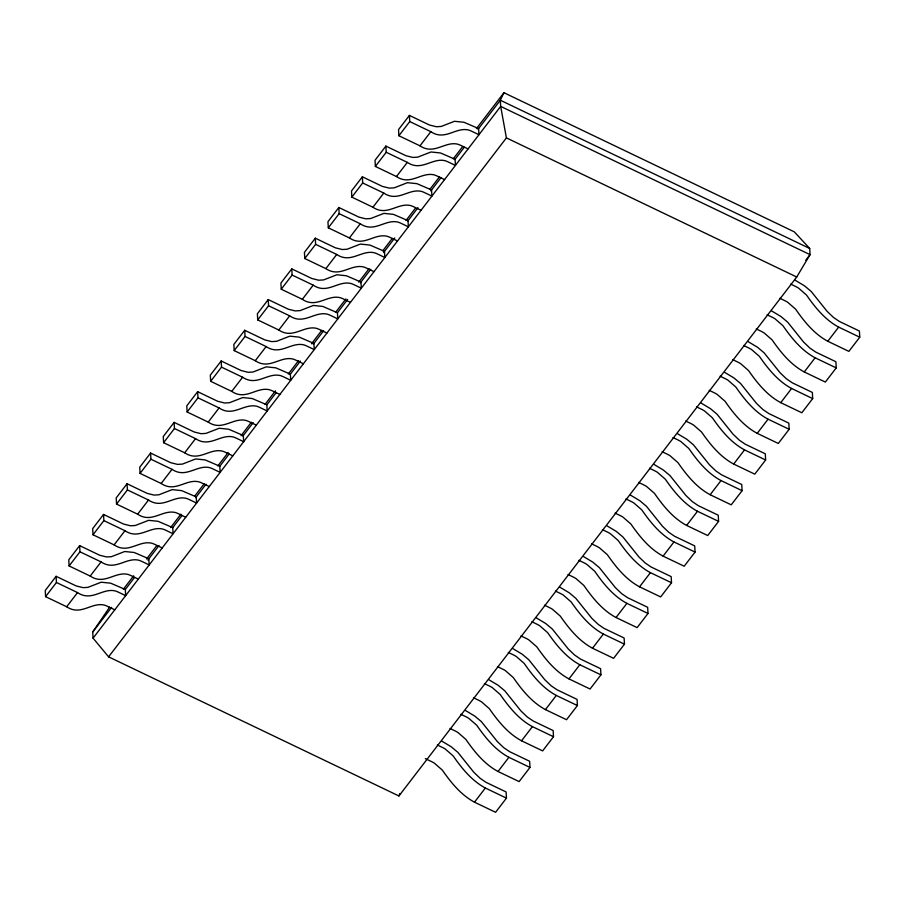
<?xml version="1.0" encoding="UTF-8"?>
<svg xmlns="http://www.w3.org/2000/svg" width="905" height="905" viewBox="0 0 905 905"><rect width="100%" height="100%" fill="white"/><g stroke="black" fill="none" stroke-linecap="round" stroke-linejoin="round"><path stroke-width="1.36" d="M109.596 607.187L92.729 631.984L93.068 638.149L108.6 656.849L398.935 795.97L399.806 793.572M398.935 795.97L796.728 277.009L810.043 254.644L809.715 248.479L794.285 231.838L503.949 92.717L500.329 100.229L478.021 129.336M56.11 576.327L56.438 582.481L77.536 592.594C91.597 602.176 102.48 587.65 115.433 590.976A18.564 9.197 37.5 0 1 118.612 592.277L125.648 595.648L125.309 589.483L110.693 583.193L101.213 582.209L87.932 587.368L83.056 587.65L76.178 585.942L56.11 576.327L45.25 590.49L45.578 596.655L66.676 606.757C80.737 616.339 91.62 601.814 104.573 605.14A18.564 9.197 37.5 0 1 107.752 606.441L114.788 609.812M79.64 545.625L79.968 551.79L101.066 561.892C115.127 571.474 126.01 556.96 138.963 560.274A18.564 9.197 37.5 0 1 142.142 561.575L149.178 564.946L148.839 558.792L134.223 552.491L124.732 551.507L111.462 556.677L106.586 556.96L99.708 555.251L79.64 545.625L68.78 559.799L69.108 565.953L90.206 576.066C104.267 585.648 115.15 571.123 128.103 574.449A18.564 9.197 37.5 0 1 131.282 575.75L138.318 579.121M103.543 514.447L103.871 520.613L124.969 530.715C139.031 540.296 149.913 525.771 162.855 529.097A18.564 9.197 37.5 0 1 166.045 530.398L173.07 533.769L172.742 527.615L158.126 521.314L148.635 520.33L135.365 525.488L130.49 525.782L123.612 524.063L103.543 514.447L92.683 528.622L93.011 534.776L114.109 544.889C128.171 554.471 139.053 539.946 151.995 543.272A18.564 9.197 37.5 0 1 155.185 544.572L162.21 547.932M127.062 483.756L127.401 489.91L148.499 500.024C162.561 509.606 173.432 495.08 186.385 498.406A18.564 9.197 37.5 0 1 189.575 499.707L196.6 503.078L196.272 496.913L181.645 490.623L172.165 489.639L158.884 494.797L154.02 495.08L147.142 493.372L127.062 483.756L116.202 497.92L116.541 504.085L137.639 514.187C151.701 523.769 162.583 509.244 175.525 512.569A18.564 9.197 37.5 0 1 178.715 513.87L185.74 517.241M150.592 453.054L150.931 459.22L172.018 469.333C186.091 478.903 196.962 464.389 209.915 467.704A18.564 9.197 37.5 0 1 213.094 469.005L220.13 472.376L219.802 466.222L205.175 459.932L195.695 458.937L182.414 464.107L177.55 464.389L170.672 462.681L150.592 453.054L139.732 467.229L140.071 473.383L161.169 483.496C175.231 493.078 186.102 478.553 199.055 481.879A18.564 9.197 37.5 0 1 202.245 483.18L209.27 486.551M174.122 422.364L174.461 428.529L195.548 438.631C209.609 448.213 220.492 433.687 233.445 437.013A18.564 9.197 37.5 0 1 236.624 438.314L243.66 441.685L243.321 435.52L228.705 429.23L219.225 428.246L205.944 433.405L201.08 433.699L194.19 431.979L174.122 422.364L163.262 436.527L163.601 442.692L184.688 452.794C198.761 462.376 209.632 447.851 222.585 451.176A18.564 9.197 37.5 0 1 225.764 452.477L232.8 455.849M197.652 391.673L197.991 397.827L219.078 407.94C233.139 417.51 244.022 402.997 256.975 406.322A18.564 9.197 37.5 0 1 260.154 407.623L267.19 410.983L266.851 404.829L252.235 398.539L242.755 397.555L229.474 402.714L224.61 402.997L217.72 401.288L197.652 391.673L186.792 405.836L187.131 411.99L208.218 422.103C222.279 431.685 233.162 417.16 246.115 420.486A18.564 9.197 37.5 0 1 249.294 421.787L256.33 425.158M221.182 360.971L221.521 367.136L242.608 377.238C256.669 386.82 267.552 372.294 280.505 375.62A18.564 9.197 37.5 0 1 283.684 376.921L290.72 380.292L290.381 374.127L275.765 367.837L266.285 366.853L253.004 372.012L248.14 372.306L241.25 370.586L221.182 360.971L210.322 375.145L210.661 381.299L231.748 391.413C245.809 400.983 256.692 386.469 269.645 389.795A18.564 9.197 37.5 0 1 272.824 391.096L279.86 394.456M244.712 330.28L245.04 336.434L266.138 346.547C280.199 356.129 291.082 341.604 304.035 344.929A18.564 9.197 37.5 0 1 307.214 346.23L314.25 349.602L313.911 343.436L299.295 337.146L289.815 336.162L276.534 341.321L271.658 341.604L264.78 339.895L244.712 330.28L233.852 344.443L234.191 350.608L255.278 360.71C269.339 370.292 280.222 355.767 293.175 359.093A18.564 9.197 37.5 0 1 296.354 360.394L303.39 363.765M268.242 299.578L268.57 305.743L289.668 315.845C303.729 325.427 314.612 310.901 327.565 314.227A18.564 9.197 37.5 0 1 330.744 315.528L337.78 318.899L337.441 312.745L322.825 306.444L313.334 305.46L300.064 310.619L295.188 310.913L288.31 309.205L268.242 299.578L257.382 313.752L257.71 319.906L278.808 330.02C292.869 339.601 303.752 325.076 316.705 328.402A18.564 9.197 37.5 0 1 319.884 329.703L326.92 333.063M291.772 268.887L292.1 275.041L313.198 285.154C327.259 294.736 338.142 280.211 351.095 283.536A18.564 9.197 37.5 0 1 354.274 284.837L361.299 288.209L360.971 282.043L346.355 275.754L336.864 274.769L323.594 279.928L318.718 280.222L311.84 278.502L291.772 268.887L280.912 283.05L281.24 289.215L302.338 299.317C316.399 308.899 327.282 294.374 340.235 297.7A18.564 9.197 37.5 0 1 343.414 299.001L350.45 302.372M315.302 238.196L315.63 244.35L336.728 254.463C350.789 264.034 361.672 249.52 374.613 252.834A18.564 9.197 37.5 0 1 377.804 254.135L384.829 257.506L384.501 251.352L369.885 245.063L360.394 244.067L347.124 249.237L342.248 249.52L335.37 247.812L315.302 238.196L304.442 252.359L304.77 258.513L325.868 268.627C339.929 278.208 350.812 263.683 363.765 267.009A18.564 9.197 37.5 0 1 366.944 268.31L373.969 271.681M338.832 207.494L339.16 213.659L360.258 223.761C374.319 233.343 385.202 218.818 398.143 222.144A18.564 9.197 37.5 0 1 401.334 223.445L408.359 226.816L408.031 220.65L393.415 214.361L383.924 213.376L370.654 218.535L365.778 218.829L358.9 217.109L338.832 207.494L327.972 221.657L328.3 227.822L349.398 237.925C363.459 247.506 374.342 232.992 387.283 236.307A18.564 9.197 37.5 0 1 390.474 237.608L397.499 240.979M362.362 176.803L362.69 182.957L383.788 193.07C397.849 202.652 408.732 188.127 421.673 191.453A18.564 9.197 37.5 0 1 424.864 192.754L431.889 196.114L431.561 189.959L416.945 183.67L407.454 182.686L394.184 187.844L389.308 188.127L382.43 186.419L362.362 176.803L351.502 190.966L351.83 197.132L372.928 207.234C386.989 216.815 397.872 202.29 410.813 205.616A18.564 9.197 37.5 0 1 414.004 206.917L421.029 210.288M385.881 146.101L386.22 152.266L407.318 162.368C421.379 171.95 432.251 157.425 445.203 160.751A18.564 9.197 37.5 0 1 448.394 162.052L455.419 165.423L455.091 159.257L440.464 152.968L430.984 151.983L417.703 157.142L412.838 157.436L405.96 155.717L385.881 146.101L375.021 160.276L375.36 166.43L396.458 176.543C410.519 186.113 421.402 171.599 434.343 174.925A18.564 9.197 37.5 0 1 437.534 176.226L444.559 179.586M409.411 115.41L409.75 121.564L430.837 131.678C444.909 141.259 455.781 126.734 468.733 130.06A18.564 9.197 37.5 0 1 471.912 131.361L478.949 134.732L478.621 128.567L463.994 122.277L454.514 121.293L441.233 126.451L436.368 126.734L429.49 125.026L409.411 115.41L398.551 129.573L398.89 135.739L419.988 145.841C434.049 155.422 444.921 140.897 457.873 144.223A18.564 9.197 37.5 0 1 461.064 145.524L468.089 148.895M45.578 596.655L56.438 582.481M69.108 565.953L79.968 551.79M93.011 534.776L103.871 520.613M116.541 504.085L127.401 489.91M140.071 473.383L150.931 459.22M163.601 442.692L174.461 428.529M187.131 411.99L197.991 397.827M210.661 381.299L221.521 367.136M234.191 350.608L245.04 336.434M257.71 319.906L268.57 305.743M281.24 289.215L292.1 275.041M304.77 258.513L315.63 244.35M328.3 227.822L339.16 213.659M351.83 197.132L362.69 182.957M375.36 166.43L386.22 152.266M398.89 135.739L409.75 121.564M66.676 606.757L77.536 592.594M90.206 576.066L101.066 561.892M114.109 544.889L124.969 530.715M137.639 514.187L148.499 500.024M161.169 483.496L172.018 469.333M184.688 452.794L195.548 438.631M208.218 422.103L219.078 407.94M231.748 391.413L242.608 377.238M255.278 360.71L266.138 346.547M278.808 330.02L289.668 315.845M302.338 299.317L313.198 285.154M325.868 268.627L336.728 254.463M349.398 237.925L360.258 223.761M372.928 207.234L383.788 193.07M396.458 176.543L407.318 162.368M419.988 145.841L430.837 131.678M123.34 589.257L133.646 575.806M146.542 558.996L156.848 545.545M170.593 527.604L180.91 514.153M194.654 496.223L204.1 483.892M217.845 465.962L228.162 452.511M241.047 435.701L251.352 422.25M265.108 404.309L275.414 390.858M288.299 374.048L298.616 360.597M311.501 343.787L321.807 330.336M335.551 312.406L345.868 298.955M358.753 282.134L369.059 268.683M382.815 250.753L392.261 238.422M406.006 220.492L415.463 208.161M430.067 189.111L439.513 176.78M453.258 158.839L462.715 146.52M476.46 128.578L503.949 92.717M92.729 631.984L111.598 607.379M125.309 589.483L134.596 577.367M147.877 560.048L159.02 545.5M172.742 527.615L182.029 515.488M195.706 497.648L206.001 484.209M219.734 466.301L229.169 453.993M242.902 436.074L253.196 422.646M266.93 404.727L276.364 392.419M290.098 374.5L300.392 361.072M313.266 344.285L323.56 330.845M337.294 312.938L347.588 299.498M360.462 282.711L370.756 269.271M383.63 252.484L394.784 237.925M407.657 221.137L417.952 207.698M430.825 190.91L441.12 177.482M454.853 159.563L464.299 147.255M93.068 638.149L500.669 106.394L500.329 100.229L809.715 248.479M108.6 656.849L506.404 137.888L500.669 106.394L810.043 254.644L805.744 260.255M474.492 802.181L485.352 788.017L506.449 798.12L495.589 812.283L474.492 802.181C460.86 794.873 450.995 782.542 442.307 770.087L434.4 763.187A18.564 9.197 37.5 0 0 431.187 761.433L425.327 758.628M498.022 771.479L508.882 757.315L529.979 767.429L519.119 781.592L498.022 771.479C484.39 764.171 474.525 751.851 465.837 739.385L457.93 732.496A18.564 9.197 37.5 0 0 454.717 730.731L450.034 728.491M521.552 740.788L532.412 726.625L553.498 736.727L542.638 750.901L521.552 740.788C507.92 733.48 498.055 721.149 489.367 708.694L481.46 701.805A18.564 9.197 37.5 0 0 478.247 700.04L473.564 697.789M545.444 709.611L556.303 695.447L577.401 705.549L566.541 719.713L545.444 709.611C531.823 702.303 521.947 689.972 513.259 677.517L505.352 670.616A18.564 9.197 37.5 0 0 502.151 668.863L497.467 666.612M568.974 678.908L579.833 664.745L600.931 674.858L590.071 689.022L568.974 678.908C555.353 671.601 545.477 659.281 536.789 646.815L528.882 639.925A18.564 9.197 37.5 0 0 525.681 638.161L520.986 635.921M592.504 648.218L603.364 634.054L624.461 644.156L613.601 658.331L592.504 648.218C578.883 640.91 569.007 628.579 560.319 616.124L552.412 609.235A18.564 9.197 37.5 0 0 549.211 607.47L544.516 605.219M616.034 617.527L626.894 603.352L647.991 613.466L637.131 627.629L616.034 617.527C602.413 610.208 592.537 597.888 583.849 585.433L575.942 578.533A18.564 9.197 37.5 0 0 572.741 576.779L568.046 574.528M639.564 586.825L650.424 572.661L671.521 582.763L660.661 596.938L639.564 586.825C625.932 579.517 616.067 567.197 607.379 554.731L599.472 547.842A18.564 9.197 37.5 0 0 596.271 546.077L591.576 543.837M663.094 556.134L673.954 541.959L695.051 552.073L684.191 566.236L663.094 556.134C649.462 548.826 639.597 536.495 630.909 524.04L623.002 517.14A18.564 9.197 37.5 0 0 619.789 515.386L615.106 513.135M686.624 525.432L697.484 511.268L718.581 521.382L707.721 535.545L686.624 525.432C672.992 518.124 663.127 505.805 654.439 493.338L646.532 486.449A18.564 9.197 37.5 0 0 643.319 484.684L638.636 482.444M710.154 494.741L721.014 480.578L742.1 490.68L731.24 504.843L710.154 494.741C696.522 487.433 686.657 475.102 677.969 462.647L670.062 455.758A18.564 9.197 37.5 0 0 666.849 453.993L662.166 451.742M733.683 464.05L744.543 449.876L765.63 459.989L754.77 474.152L733.683 464.05C720.052 456.731 710.187 444.412 701.488 431.945L693.592 425.056A18.564 9.197 37.5 0 0 690.379 423.291L685.696 421.051M757.214 433.348L768.074 419.185L789.16 429.287L778.3 443.461L757.214 433.348C743.582 426.04 733.706 413.709 725.018 401.254L717.122 394.365A18.564 9.197 37.5 0 0 713.909 392.6L709.226 390.349M780.744 402.657L791.604 388.483L812.69 398.596L801.83 412.759L780.744 402.657C767.112 395.349 757.236 383.019 748.548 370.564L740.652 363.663A18.564 9.197 37.5 0 0 737.439 361.91L732.756 359.658M804.262 371.955L815.122 357.792L836.22 367.894L825.36 382.068L804.262 371.955C790.642 364.647 780.766 352.328 772.078 339.861L764.171 332.972A18.564 9.197 37.5 0 0 760.969 331.207L756.286 328.968M827.792 341.264L838.652 327.101L859.75 337.203L848.89 351.366L827.792 341.264C814.172 333.956 804.296 321.626 795.608 309.171L787.701 302.27A18.564 9.197 37.5 0 0 784.499 300.517L779.805 298.265M506.404 137.888L796.728 277.009M790.665 284.102L795.359 286.342A18.564 9.197 37.5 0 1 798.561 288.107L806.468 294.996C815.156 307.462 825.032 319.782 838.652 327.101M767.135 314.793L771.829 317.044A18.564 9.197 37.5 0 1 775.031 318.798L782.938 325.698C791.626 338.153 801.502 350.484 815.122 357.792M743.616 345.495L748.299 347.735A18.564 9.197 37.5 0 1 751.501 349.5L759.408 356.389C768.096 368.855 777.972 381.175 791.604 388.483M720.086 376.186L724.769 378.437A18.564 9.197 37.5 0 1 727.982 380.19L735.878 387.091C744.566 399.546 754.442 411.877 768.074 419.185M696.556 406.877L701.239 409.128A18.564 9.197 37.5 0 1 704.452 410.893L712.348 417.782C721.047 430.248 730.912 442.568 744.543 449.876M673.026 437.579L677.709 439.819A18.564 9.197 37.5 0 1 680.922 441.583L688.829 448.484C697.517 460.939 707.382 473.258 721.014 480.578M649.496 468.27L654.179 470.521A18.564 9.197 37.5 0 1 657.392 472.286L665.299 479.175C673.987 491.63 683.852 503.961 697.484 511.268M625.966 498.972L630.649 501.212A18.564 9.197 37.5 0 1 633.862 502.976L641.769 509.866C650.457 522.332 660.322 534.651 673.954 541.959M602.436 529.663L607.119 531.914A18.564 9.197 37.5 0 1 610.332 533.667L618.239 540.568C626.927 553.023 636.792 565.354 650.424 572.661M578.906 560.365L583.601 562.605A18.564 9.197 37.5 0 1 586.802 564.369L594.709 571.259C603.397 583.725 613.262 596.044 626.894 603.352M555.376 591.056L560.071 593.307A18.564 9.197 37.5 0 1 563.272 595.06L571.179 601.961C579.867 614.416 589.743 626.746 603.364 634.054M531.846 621.746L536.541 623.998A18.564 9.197 37.5 0 1 539.742 625.762L547.649 632.652C556.337 645.107 566.213 657.437 579.833 664.745M508.316 652.448L513.011 654.688A18.564 9.197 37.5 0 1 516.212 656.453L524.119 663.342C532.807 675.809 542.683 688.128 556.303 695.447M484.424 683.626L489.107 685.877A18.564 9.197 37.5 0 1 492.32 687.63L500.227 694.531C508.915 706.986 518.78 719.317 532.412 726.625M460.894 714.317L465.577 716.568A18.564 9.197 37.5 0 1 468.79 718.332L476.697 725.222C485.385 737.677 495.25 750.007 508.882 757.315M437.364 745.019L442.047 747.259A18.564 9.197 37.5 0 1 445.26 749.023L453.167 755.913C461.855 768.379 471.72 780.698 485.352 788.017M795.235 280.29L804.522 285.844L811.14 291.41L827.125 311.365L833.482 317.429L839.342 321.422L859.422 331.049L859.75 337.203M771.705 310.981L780.992 316.546L787.61 322.101L803.595 342.056L809.952 348.131L815.812 352.124L835.892 361.74L836.22 367.894M748.186 341.683L757.462 347.237L764.092 352.803L780.065 372.758L786.434 378.822L792.282 382.815L812.362 392.431L812.69 398.596M724.656 372.374L733.932 377.939L740.562 383.494L756.535 403.449L762.904 409.524L768.764 413.517L788.832 423.133L789.16 429.287M701.126 403.076L710.402 408.63L717.032 414.196L733.016 434.151L739.374 440.215L745.234 444.208L765.302 453.824L765.63 459.989M677.596 433.767L686.872 439.321L693.501 444.887L709.486 464.842L715.844 470.905L721.704 474.899L741.772 484.526L742.1 490.68M654.066 464.457L663.342 470.023L669.972 475.577L685.956 495.533L692.314 501.608L698.174 505.601L718.242 515.216L718.581 521.382M630.536 495.159L639.812 500.714L646.442 506.28L662.426 526.235L668.784 532.298L674.644 536.292L694.712 545.907L695.051 552.073M607.006 525.85L616.294 531.416L622.912 536.97L638.896 556.926L645.254 563.001L651.114 566.994L671.182 576.609L671.521 582.763M583.476 556.552L592.764 562.107L599.382 567.673L615.366 587.628L621.724 593.691L627.584 597.685L647.652 607.3L647.991 613.466M559.946 587.243L569.234 592.798L575.852 598.363L591.836 618.319L598.194 624.382L604.054 628.387L624.122 638.002L624.461 644.156M536.416 617.945L545.704 623.5L552.322 629.054L568.306 649.021L574.664 655.084L580.524 659.078L600.603 668.693L600.931 674.858M512.886 648.636L522.174 654.191L528.792 659.756L544.776 679.712L551.134 685.775L556.994 689.768L577.073 699.395L577.401 705.549M488.994 679.813L498.27 685.368L504.9 690.934L520.884 710.889L527.242 716.952L533.102 720.957L553.17 730.573L553.498 736.727M465.464 710.516L474.74 716.07L481.37 721.624L497.354 741.591L503.712 747.654L509.572 751.648L529.64 761.263L529.979 767.429M441.934 741.206L451.21 746.761L457.84 752.327L473.824 772.282L480.182 778.345L486.042 782.339L506.11 791.966L506.449 798.12"/></g></svg>
